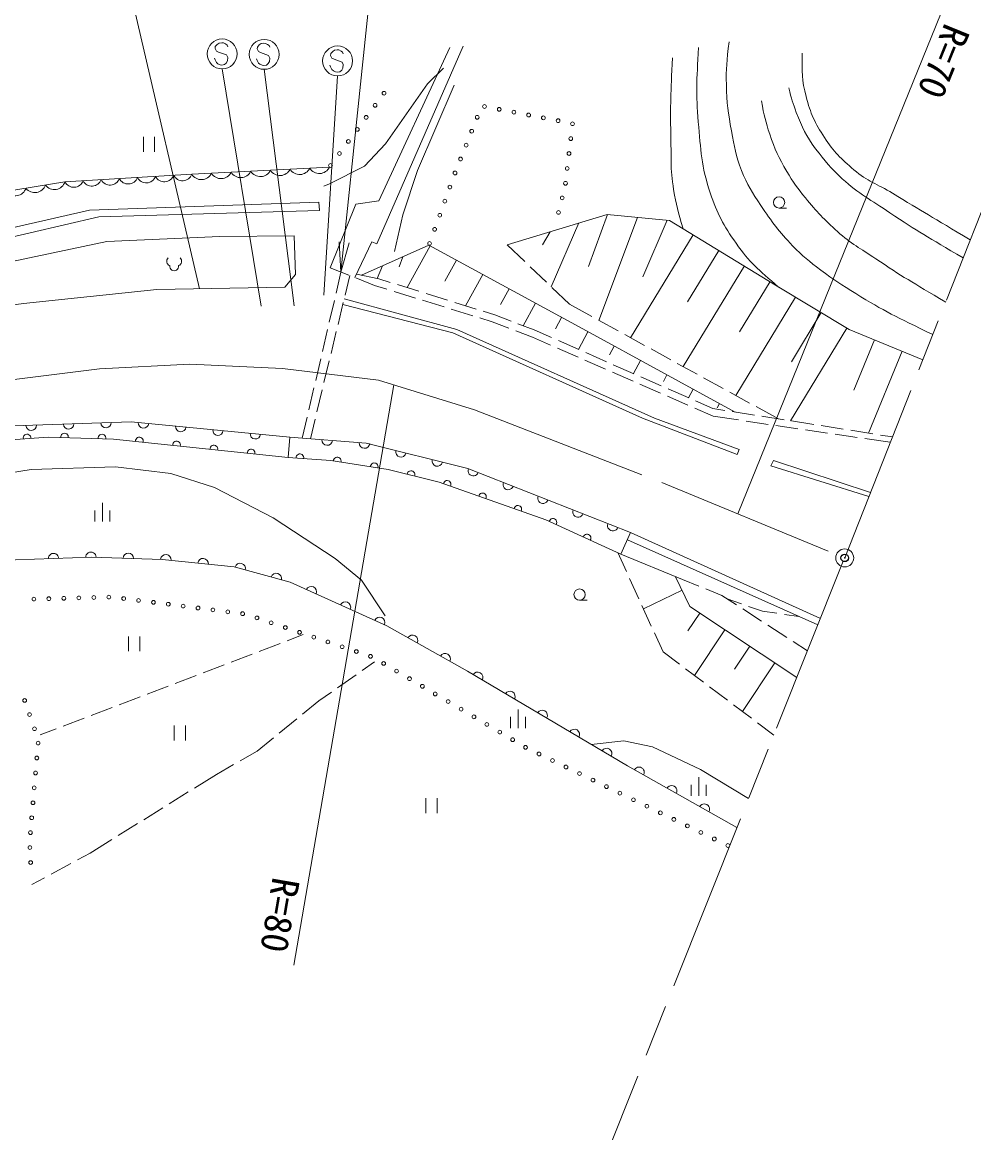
# Model space of a CAD drawing. Units: millimetres at full size, sheet at 1:1000; details may follow other scales. Extents: x 40000 to 680000, y 20000 to 380000.
# Drawn here: x 504271 to 567762, y 247073 to 321199 of the extents above; entities that cross this region are included whole.
import ezdxf
from ezdxf.enums import TextEntityAlignment as Align

# ---------------------------------------------------------------- set-up
doc = ezdxf.new("R2010")
doc.units = ezdxf.units.MM
doc.header["$LTSCALE"] = 1000
doc.header["$PDMODE"] = 32
doc.header["$PDSIZE"] = 500
doc.linetypes.add('CHAIN', pattern=[18.5, 12, -1.5, 3.5, -1.5])
for name, color, linetype, lineweight in [('M-BGD', 7, 'Continuous', 13), ('M-BMK', 2, 'CHAIN', 13), ('M-BMK-SRVR', 3, 'Continuous', 13), ('M-STR-HTXT', 7, 'Continuous', 13), ('M-STR-STRC', 7, 'Continuous', 13)]:
    doc.layers.add(name, color=color, linetype=linetype, lineweight=lineweight)
doc.layers.add('M-OTRS', color=6, linetype='Continuous')
doc.styles.add('ＭＳ ゴシック', font='')
doc.styles.get('ＭＳ ゴシック').set_extended_font_data('MS Gothic')

# ---------------------------------------------------------------- blocks, each defined once
blk = doc.blocks.new('open_arrow')
at = {"color": 0, "linetype": 'Continuous', "lineweight": -2}
blk.add_lwpolyline([(7.5, 1.25), (0, 0), (7.5, -1.25)], dxfattribs=at)

msp = doc.modelspace()

# ---------------------------------------------------------------- linework, layer by layer
at = {"layer": 'M-BGD'}
for p, q in [((512356, 313539), (512356, 312539)), ((513106, 312539), (513106, 313539)), ((543323, 308372), (542060, 304890)), ((554774, 308794), (555274, 308794)), ((541409, 307799), (539564, 303544)), ((545314, 308174), (542752, 301300)), ((547304, 307976), (545681, 304207)), ((539497, 307215), (538991, 306339)), ((549037, 307008), (544868, 300139)), ((531484, 306275), (529962, 303484)), ((536627, 306339), (537802, 305220)), ((529660, 305538), (529431, 304882)), ((550747, 305971), (548662, 302536)), ((524824, 304810), (526067, 304315)), ((528320, 304942), (527944, 304099)), ((533240, 305318), (532479, 303923)), ((538165, 304876), (539251, 303841)), ((552456, 304933), (548378, 298212)), ((525540, 304525), (525213, 303122)), ((525810, 302977), (526126, 304292)), ((526532, 304130), (527775, 303636)), ((526575, 304392), (528069, 304072)), ((528069, 304072), (528829, 303836)), ((534996, 304361), (533859, 302275)), ((527775, 303636), (528601, 303381)), ((529079, 303233), (530512, 302790)), ((529306, 303688), (530739, 303243)), ((536752, 303403), (536183, 302360)), ((539613, 303497), (540788, 302378)), ((554166, 303895), (552127, 300535)), ((525100, 302635), (524760, 301174)), ((525342, 301032), (525693, 302491)), ((530989, 302642), (532422, 302199)), ((531216, 303095), (532649, 302650)), ((533126, 302502), (534559, 302057)), ((538508, 302446), (537689, 300944)), ((555876, 302858), (551887, 296285)), ((532900, 302052), (534333, 301609)), ((535037, 301909), (535796, 301673)), ((540788, 302378), (542284, 301557)), ((557586, 301820), (555591, 298534)), ((534811, 301461), (535637, 301206)), ((535637, 301206), (536744, 300777)), ((535796, 301673), (536884, 301254)), ((537350, 301075), (538437, 300656)), ((540264, 301489), (539855, 300738)), ((542722, 301317), (544037, 300595)), ((524646, 300687), (524306, 299227)), ((524874, 299088), (525225, 300546)), ((537210, 300596), (538316, 300167)), ((538437, 300656), (539587, 300150)), ((542020, 300532), (541382, 299360)), ((544475, 300354), (545790, 299632)), ((559296, 300782), (555540, 294594)), ((538316, 300167), (539530, 299637)), ((540045, 299948), (541418, 299344)), ((543776, 299574), (543457, 298989)), ((561132, 299997), (559758, 296648)), ((524193, 298740), (523853, 297279)), ((539988, 299437), (541362, 298836)), ((541875, 299143), (543248, 298539)), ((546228, 299392), (547543, 298670)), ((562983, 299237), (560739, 293771)), ((524406, 297143), (524757, 298602)), ((541820, 298636), (543195, 298035)), ((543706, 298338), (545079, 297734)), ((545532, 298617), (545056, 297744)), ((547982, 298429), (549296, 297707)), ((543653, 297835), (545027, 297234)), ((545537, 297532), (546910, 296928)), ((547288, 297660), (547050, 297223)), ((549735, 297467), (551050, 296745)), ((523739, 296792), (523399, 295331)), ((523938, 295199), (524289, 296657)), ((545486, 297034), (546860, 296433)), ((547367, 296727), (548740, 296123)), ((549044, 296702), (548731, 296127)), ((547318, 296233), (548693, 295632)), ((549198, 295922), (550348, 295416)), ((551488, 296504), (552803, 295783)), ((549151, 295432), (550364, 294902)), ((550348, 295416), (551156, 295288)), ((550800, 295745), (550643, 295458)), ((551650, 295210), (553131, 294975)), ((553241, 295542), (554736, 294721)), ((523286, 294844), (522959, 293441)), ((523504, 293398), (523821, 294713)), ((550364, 294902), (552074, 294650)), ((552569, 294577), (554053, 294359)), ((553625, 294897), (555107, 294662)), ((554547, 294286), (556031, 294067)), ((555600, 294584), (557082, 294350)), ((556526, 293995), (558010, 293776)), ((557576, 294271), (559057, 294037)), ((558505, 293703), (559989, 293485)), ((559551, 293959), (561033, 293724)), ((561527, 293646), (562335, 293518)), ((522026, 292144), (522125, 293508)), ((560484, 293412), (562194, 293161)), ((551970, 292343), (552112, 292670)), ((509620, 287865), (509620, 289115)), ((509120, 288615), (509120, 287865)), ((510120, 288615), (510120, 287865)), ((544649, 286656), (557363, 280972)), ((544008, 285796), (544584, 284535)), ((544792, 284080), (545415, 282716)), ((548327, 283992), (549410, 283556)), ((548296, 283283), (545720, 282047)), ((549874, 283369), (550957, 282933)), ((541462, 282624), (541962, 282624)), ((550957, 282933), (551924, 282308)), ((551315, 282702), (552253, 282374)), ((545623, 282261), (546246, 280897)), ((549481, 281758), (548691, 280567)), ((552344, 282037), (553605, 281224)), ((552725, 282209), (553662, 281881)), ((553662, 281881), (554630, 281745)), ((554025, 280953), (555285, 280140)), ((555125, 281675), (556093, 281539)), ((511368, 280208), (511368, 279208)), ((512118, 279208), (512118, 280208)), ((521948, 279917), (523020, 280326)), ((546453, 280442), (547029, 279181)), ((551147, 280652), (549125, 277603)), ((520080, 279205), (521481, 279739)), ((552814, 279547), (551803, 278022)), ((555705, 279869), (556673, 279244)), ((518211, 278492), (519612, 279027)), ((547029, 279181), (548130, 278352)), ((516342, 277780), (517744, 278314)), ((527787, 278503), (526952, 277919)), ((548530, 278051), (549728, 277149)), ((554481, 278442), (552326, 275193)), ((514473, 277068), (515875, 277602)), ((526542, 277633), (525313, 276773)), ((512604, 276355), (514006, 276889)), ((550128, 276848), (551326, 275946)), ((510736, 275643), (512137, 276177)), ((524068, 275903), (522975, 275015)), ((524903, 276487), (524068, 275903)), ((508867, 274930), (510268, 275465)), ((537352, 274078), (537352, 275328)), ((551725, 275645), (552924, 274743)), ((506998, 274218), (508400, 274752)), ((522587, 274699), (521424, 273753)), ((536852, 274828), (536852, 274078)), ((537852, 274828), (537852, 274078)), ((553323, 274442), (554424, 273613)), ((505459, 273631), (506531, 274040)), ((514417, 274249), (514417, 273249)), ((515167, 273249), (515167, 274249)), ((521036, 273438), (519943, 272550)), ((519943, 272550), (518805, 271895)), ((518371, 271646), (517233, 270992)), ((517233, 270992), (515777, 270085)), ((549412, 269556), (549412, 270806)), ((515353, 269821), (514080, 269028)), ((548912, 270306), (548912, 269556)), ((549912, 270306), (549912, 269556)), ((531207, 269412), (531207, 268412)), ((531957, 268412), (531957, 269412)), ((513655, 268763), (512382, 267970)), ((511958, 267706), (510684, 266913)), ((510260, 266648), (508805, 265742)), ((508805, 265742), (507957, 265284)), ((507517, 265047), (506197, 264334)), ((505757, 264096), (504910, 263639))]:
    msp.add_line(p, q, dxfattribs=at)
for points in [[(532813, 319507), (528061, 309285), (526524, 309056), (524824, 304810)], [(526463, 304158), (527604, 306532), (527926, 306397), (533693, 319608)], [(524398, 310248), (524772, 310412), (527108, 311580), (528510, 313076), (531315, 317095), (532390, 318123)], [(529114, 305897), (529659, 308343), (530641, 311303), (533086, 317004)], [(466916, 305511), (468489, 303206), (471060, 300526), (476092, 299436), (482526, 303486), (487464, 305652), (493415, 307692), (501921, 309702), (507124, 310543), (515584, 311057), (524769, 311533)], [(475371, 297112), (486791, 302082), (493614, 304466), (500204, 306078), (509388, 308205), (524109, 308625), (524063, 309186), (508757, 308649), (497937, 306195), (491862, 304559), (484594, 301732), (474979, 297412)], [(536627, 306339), (543295, 308375), (547470, 307959), (554527, 303652), (559458, 300684), (564367, 298669)], [(526919, 304319), (531409, 306316), (541926, 300601), (551836, 295180)], [(552112, 292670), (546452, 294762), (533271, 300679), (525752, 302740)], [(551970, 292343), (545661, 294773), (533011, 300459), (525663, 302367)], [(465805, 279005), (485983, 290252), (491388, 292168), (503026, 294240), (511532, 294536), (522125, 293508)], [(522026, 292144), (510363, 293380), (506001, 293495), (503831, 293349), (499915, 292778), (491004, 290857), (487556, 289693), (476719, 284028), (466205, 278024)], [(522125, 293508), (527219, 293103), (534012, 291405), (544864, 287130)], [(544215, 285702), (539215, 287980), (532090, 290493), (528684, 291334), (524872, 291937), (522026, 292144)], [(468844, 274965), (469514, 275884), (470822, 276928), (471913, 277488), (474140, 277784), (476025, 278298), (477988, 279311), (481073, 281367), (482958, 282473), (487273, 284000), (490903, 285636), (494065, 287568), (497290, 289453), (500032, 290574), (504877, 291353), (510485, 291525), (514193, 291088), (517106, 290154), (521016, 288113), (525160, 285402), (526905, 283969), (528494, 281586)], [(560763, 289536), (554213, 291595), (554390, 291938), (560868, 289802)], [(557535, 281403), (544864, 287130), (544215, 285702), (548327, 283992)], [(551961, 267445), (544663, 271564), (533972, 277874), (528605, 280919), (522140, 283817), (518417, 284845), (513603, 285344), (508898, 285484), (499991, 285186)], [(547863, 284185), (548816, 282198), (555960, 277460)], [(542232, 272999), (544419, 273242), (546335, 272844), (549537, 271326), (552733, 269379)]]:
    msp.add_lwpolyline(points, dxfattribs=at)
msp.add_lwpolyline([(478879, 296233), (488927, 300868), (492635, 302496), (499583, 304381), (509927, 306562), (517452, 306905), (522421, 306951), (522499, 304350), (521798, 303524), (513246, 303353), (504366, 302434), (499459, 301748), (492900, 299863), (487463, 297698), (482571, 295610), (481403, 295143), (480499, 295236), (478910, 295797)], close=True, dxfattribs=at)
for centre, radius in [((528411, 316457), 125), ((527816, 315653), 125), ((535117, 315574), 125), ((536098, 315384), 125), ((537080, 315195), 125), ((538062, 315005), 125), ((527221, 314849), 125), ((534633, 314851), 125), ((539044, 314816), 125), ((540026, 314626), 125), ((540986, 314420), 125), ((526627, 314045), 125), ((534261, 313923), 125), ((526032, 313241), 125), ((533890, 312994), 125), ((540870, 313427), 125), ((525438, 312437), 125), ((533518, 312066), 125), ((540754, 312434), 125), ((524843, 311633), 125), ((540638, 311441), 125), ((533148, 311137), 125), ((532809, 310196), 125), ((540522, 310447), 125), ((532469, 309256), 125), ((540301, 309474), 125), ((554774, 309169), 375), ((532130, 308315), 125), ((540052, 308505), 125), ((531791, 307374), 125), ((531451, 306434), 125), ((541461, 282999), 375), ((505050, 282694), 125), ((506049, 282721), 125), ((507049, 282748), 125), ((508048, 282774), 125), ((509048, 282801), 125), ((510048, 282828), 125), ((511041, 282731), 125), ((512033, 282605), 125), ((513025, 282479), 125), ((514017, 282352), 125), ((515009, 282226), 125), ((516001, 282099), 125), ((516993, 281973), 125), ((517985, 281847), 125), ((518977, 281720), 125), ((519933, 281437), 125), ((520880, 281117), 125), ((521827, 280796), 125), ((522775, 280476), 125), ((523722, 280156), 125), ((524669, 279835), 125), ((525617, 279515), 125), ((526564, 279194), 125), ((527511, 278874), 125), ((528388, 278400), 125), ((529249, 277891), 125), ((530110, 277382), 125), ((530970, 276873), 125), ((504434, 275930), 125), ((531831, 276364), 125), ((532692, 275855), 125), ((504761, 274985), 125), ((533552, 275346), 125), ((534413, 274837), 125), ((535274, 274328), 125), ((505088, 274039), 125), ((536135, 273819), 125), ((505332, 273084), 125), ((536995, 273310), 125), ((537856, 272800), 125), ((505246, 272088), 125), ((538753, 272359), 125), ((539653, 271923), 125), ((540553, 271486), 125), ((505161, 271091), 125), ((541452, 271050), 125), ((542352, 270613), 125), ((505075, 270095), 125), ((543252, 270176), 125), ((544151, 269740), 125), ((504990, 269099), 125), ((545051, 269303), 125), ((545951, 268867), 125), ((546850, 268430), 125), ((504904, 268102), 125), ((547750, 267994), 125), ((548650, 267557), 125), ((504819, 267106), 125), ((549549, 267120), 125), ((504783, 266109), 125), ((550449, 266684), 125), ((551349, 266247), 125), ((504835, 265110), 125)]:
    msp.add_circle(centre, radius, dxfattribs=at)
for centre, radius, start, end in [((521471, 311702), 740, 210.29031, 335.63485), ((522783, 311770), 740, 210.29031, 335.63485), ((524095, 311838), 740, 210.29031, 335.63485), ((507713, 310838), 658, 206.5657, 340.38988), ((508921, 310911), 658, 206.5657, 340.38988), ((510130, 310984), 658, 206.5657, 340.38988), ((511338, 311058), 658, 206.5657, 340.38988), ((512547, 311131), 658, 206.5657, 340.38988), ((513755, 311205), 658, 206.5657, 340.38988), ((514964, 311278), 658, 206.5657, 340.38988), ((516222, 311430), 740, 210.29031, 335.63485), ((517534, 311498), 740, 210.29031, 335.63485), ((518846, 311566), 740, 210.29031, 335.63485), ((520159, 311634), 740, 210.29031, 335.63485), ((503818, 310356), 743, 216.65873, 341.70911), ((505119, 310566), 743, 216.65873, 341.70911), ((506419, 310776), 743, 216.65873, 341.70911), ((514209, 305237), 300, 131.41944, 251.14242), ((514609, 305237), 300, 288.85756, 48.58054), ((514409, 304912), 300, 172.14015, 7.85983), ((504869, 294304), 350, 181.993, 1.993), ((507367, 294391), 350, 181.993, 1.993), ((509866, 294478), 350, 181.993, 1.993), ((512361, 294455), 350, 174.4563, 354.4563), ((504593, 293446), 254, 353.44341, 194.22113), ((507094, 293512), 254, 348.11088, 188.8886), ((509593, 293446), 254, 348.11088, 188.8886), ((514849, 294214), 350, 174.4563, 354.4563), ((517337, 293972), 350, 174.4563, 354.4563), ((519826, 293731), 350, 174.4563, 354.4563), ((512087, 293244), 254, 343.5623, 184.34002), ((514573, 292980), 254, 343.5623, 184.34002), ((517059, 292717), 254, 343.5623, 184.34002), ((524617, 293309), 350, 175.45394, 355.45394), ((527109, 293111), 350, 175.45394, 355.45394), ((519545, 292454), 254, 343.5623, 184.34002), ((522798, 292134), 254, 345.43637, 186.21409), ((525291, 291917), 254, 340.6305, 181.40821), ((529538, 292523), 350, 165.96376, 345.96376), ((527761, 291527), 254, 340.6305, 181.40821), ((531963, 291917), 350, 165.96376, 345.96376), ((534373, 291262), 350, 158.50096, 338.50096), ((530207, 291005), 254, 335.73942, 176.51714), ((532623, 290354), 254, 330.17985, 170.95756), ((536699, 290346), 350, 158.50096, 338.50096), ((534981, 289522), 254, 330.17985, 170.95756), ((539025, 289430), 350, 158.50096, 338.50096), ((537339, 288690), 254, 330.17985, 170.95756), ((541351, 288514), 350, 158.50096, 338.50096), ((539684, 287817), 254, 325.11714, 165.89486), ((543677, 287597), 350, 158.50096, 338.50096), ((541959, 286780), 254, 325.11714, 165.89486), ((506359, 285399), 350, 1.91719, 181.91719), ((508857, 285483), 350, 1.91719, 181.91719), ((511356, 285411), 350, 358.29302, 178.29302), ((513854, 285318), 350, 354.08753, 174.08753), ((516341, 285060), 350, 354.08753, 174.08753), ((518815, 284735), 350, 344.56248, 164.56248), ((521224, 284070), 350, 344.56248, 164.56248), ((523554, 283183), 350, 335.85842, 155.85842), ((525836, 282161), 350, 335.85842, 155.85842), ((528117, 281138), 350, 335.85842, 155.85842), ((530314, 279949), 350, 330.42556, 150.42556), ((532489, 278715), 350, 330.42556, 150.42556), ((534656, 277470), 350, 329.45243, 149.45243), ((536809, 276199), 350, 329.45243, 149.45243), ((538962, 274929), 350, 329.45243, 149.45243), ((541115, 273658), 350, 329.45243, 149.45243), ((543268, 272387), 350, 329.45243, 149.45243), ((545430, 271131), 350, 330.55512, 150.55512), ((547607, 269902), 350, 330.55512, 150.55512), ((549784, 268674), 350, 330.55512, 150.55512)]:
    msp.add_arc(centre, radius, start, end, dxfattribs=at)
for points, knots in [([(549398, 319515), (549267, 317218), (549220, 316479), (549383, 314545), (549540, 312676), (549583, 311588), (550177, 309809), (550645, 308408), (551056, 307653), (551906, 306444), (552821, 305145), (553357, 304705), (554738, 303525)], [0, 0, 0, 0, 1, 1, 1, 2, 2, 2, 3, 3, 3, 4, 4, 4, 4]), ([(565029, 300345), (562555, 301569), (561811, 301880), (559883, 303095), (558954, 303679), (558415, 303983), (557546, 304653), (556780, 305242), (556351, 305581), (555676, 306273), (554742, 307232), (554307, 307858), (553558, 308968), (552974, 309832), (552653, 310337), (552265, 311305), (551870, 312290), (551786, 312894), (551595, 313938), (551376, 315130), (551273, 315810), (551252, 317022), (551233, 318144), (551279, 318571), (551439, 319889)], [0, 0, 0, 0, 1, 1, 1, 2, 2, 2, 3, 3, 3, 4, 4, 4, 5, 5, 5, 6, 6, 6, 7, 7, 7, 8, 8, 8, 8]), ([(548369, 307410), (548007, 308595), (547911, 308989), (547737, 310025), (547496, 311451), (547584, 312276), (547550, 313722), (547502, 315718), (547549, 316397), (547653, 318832)], [0, 0, 0, 0, 1, 1, 1, 2, 2, 2, 3, 3, 3, 3]), ([(556308, 319136), (556291, 317849), (556290, 317339), (556573, 316239), (556866, 315102), (557156, 314476), (557804, 313497), (558431, 312548), (558905, 312089), (559767, 311347), (560656, 310580), (561333, 310397), (562337, 309789), (564360, 308565), (564996, 308185), (567524, 306668)], [0, 0, 0, 0, 1, 1, 1, 2, 2, 2, 3, 3, 3, 4, 4, 4, 5, 5, 5, 5]), ([(567052, 305473), (564692, 306855), (564023, 307221), (562170, 308479), (560905, 309337), (560113, 309721), (558988, 310755), (558220, 311461), (557833, 311911), (557212, 312749), (556572, 313613), (556297, 314173), (555919, 315179), (555684, 315804), (555603, 316050), (555420, 316815)], [0, 0, 0, 0, 1, 1, 1, 2, 2, 2, 3, 3, 3, 4, 4, 4, 5, 5, 5, 5]), ([(553589, 315947), (553787, 314907), (553863, 314570), (554150, 313719), (554490, 312711), (554744, 312158), (555287, 311242), (555720, 310514), (555993, 310119), (556533, 309466), (557304, 308535), (557773, 308037), (558668, 307223), (559572, 306401), (560212, 306103), (561222, 305416), (562996, 304210), (563629, 303862), (565887, 302519)], [0, 0, 0, 0, 1, 1, 1, 2, 2, 2, 3, 3, 3, 4, 4, 4, 5, 5, 5, 6, 6, 6, 6])]:
    msp.add_open_spline(points, degree=3, knots=knots, dxfattribs=at)
at = {"layer": 'M-BMK'}
for p, q in [((559149, 285445), (574123, 323393)), ((540886, 239710), (559149, 285445))]:
    msp.add_line(p, q, dxfattribs=at)
msp.add_lwpolyline([(454272, 274775), (461875, 279511), (466883, 282525), (477890, 288460), (482610, 290961), (488335, 293391), (496374, 295891), (502543, 297200), (509436, 298065), (515465, 298368), (521634, 298088), (528037, 297317), (534440, 295331), (546942, 290470), (559149, 285445)], dxfattribs=at)
at = {"layer": 'M-BMK-SRVR'}
msp.add_circle((559149, 285445), 600, dxfattribs=at)
at = {"layer": 'M-OTRS'}
msp.add_point((559149, 285445), dxfattribs=at)
at = {"layer": 'M-STR-HTXT'}
for p, q in [((565884, 322548), (552018, 288381)), ((529059, 297000), (522393, 258250))]:
    msp.add_line(p, q, dxfattribs=at)
msp.add_lwpolyline([(525540, 304525), (528144, 329626), (564394, 329626)], dxfattribs=at)
at = {"layer": 'M-STR-STRC'}
for p, q in [((516094, 303410), (509265, 332786)), ((517155, 319568), (517139, 319455)), ((517283, 319707), (517155, 319568)), ((517415, 319800), (517283, 319707)), ((517581, 319833), (517415, 319800)), ((517696, 319817), (517581, 319833)), ((517841, 319745), (517696, 319817)), ((517951, 319670), (517841, 319745)), ((517985, 319559), (517951, 319670)), ((519959, 319540), (519943, 319427)), ((520087, 319679), (519959, 319540)), ((520218, 319772), (520087, 319679)), ((520384, 319805), (520218, 319772)), ((520500, 319789), (520384, 319805)), ((520644, 319717), (520500, 319789)), ((520754, 319642), (520644, 319717)), ((520789, 319530), (520754, 319642)), ((517141, 318680), (517102, 318790)), ((517139, 319455), (517225, 319272)), ((517225, 319272), (517376, 319199)), ((517376, 319199), (517908, 319011)), ((517908, 319011), (517988, 318838)), ((517988, 318838), (517958, 318611)), ((519945, 318652), (519906, 318762)), ((519943, 319427), (520028, 319244)), ((520028, 319244), (520179, 319171)), ((520179, 319171), (520712, 318983)), ((520712, 318983), (520792, 318810)), ((520792, 318810), (520762, 318582)), ((524856, 319100), (524840, 318987)), ((524840, 318987), (524926, 318804)), ((524985, 319239), (524856, 319100)), ((524926, 318804), (525077, 318731)), ((525116, 319332), (524985, 319239)), ((525282, 319365), (525116, 319332)), ((525398, 319349), (525282, 319365)), ((525542, 319276), (525398, 319349)), ((525652, 319202), (525542, 319276)), ((525686, 319090), (525652, 319202)), ((517225, 318502), (517141, 318680)), ((517329, 318429), (517225, 318502)), ((517475, 318354), (517329, 318429)), ((517595, 318337), (517475, 318354)), ((517763, 318366), (517595, 318337)), ((520218, 302245), (517612, 318082)), ((517887, 318462), (517763, 318366)), ((517958, 318611), (517887, 318462)), ((520029, 318474), (519945, 318652)), ((520132, 318401), (520029, 318474)), ((520279, 318326), (520132, 318401)), ((520399, 318309), (520279, 318326)), ((520566, 318337), (520399, 318309)), ((522424, 302269), (520416, 318054)), ((520691, 318433), (520566, 318337)), ((520762, 318582), (520691, 318433)), ((524843, 318212), (524804, 318322)), ((524927, 318034), (524843, 318212)), ((525030, 317961), (524927, 318034)), ((525077, 318731), (525609, 318542)), ((525660, 318142), (525589, 317993)), ((525609, 318542), (525689, 318370)), ((525689, 318370), (525660, 318142)), ((524387, 302984), (525314, 317614)), ((525176, 317886), (525030, 317961)), ((525296, 317869), (525176, 317886)), ((525464, 317897), (525296, 317869)), ((525589, 317993), (525464, 317897))]:
    msp.add_line(p, q, dxfattribs=at)
for centre in [(517612, 319082), (520416, 319054), (525314, 318614)]:
    msp.add_circle(centre, 1000, dxfattribs=at)

# ---------------------------------------------------------------- block references
at = {"layer": 'M-STR-HTXT', "xscale": 267, "yscale": 267, "rotation": 84.1}
msp.add_blockref('open_arrow', (525540, 304525), dxfattribs=at)

# ---------------------------------------------------------------- texts
at = {"layer": 'M-STR-HTXT', "style": 'ＭＳ ゴシック'}
for s, rotation, p in [('R=70', 247.911, (565755, 318571)), ('R=80', 260.239, (521474, 261597))]:
    msp.add_text(s, height=1833, rotation=rotation, dxfattribs=at).set_placement(p, align=Align.MIDDLE_CENTER)

doc.saveas('drawing.dxf')
